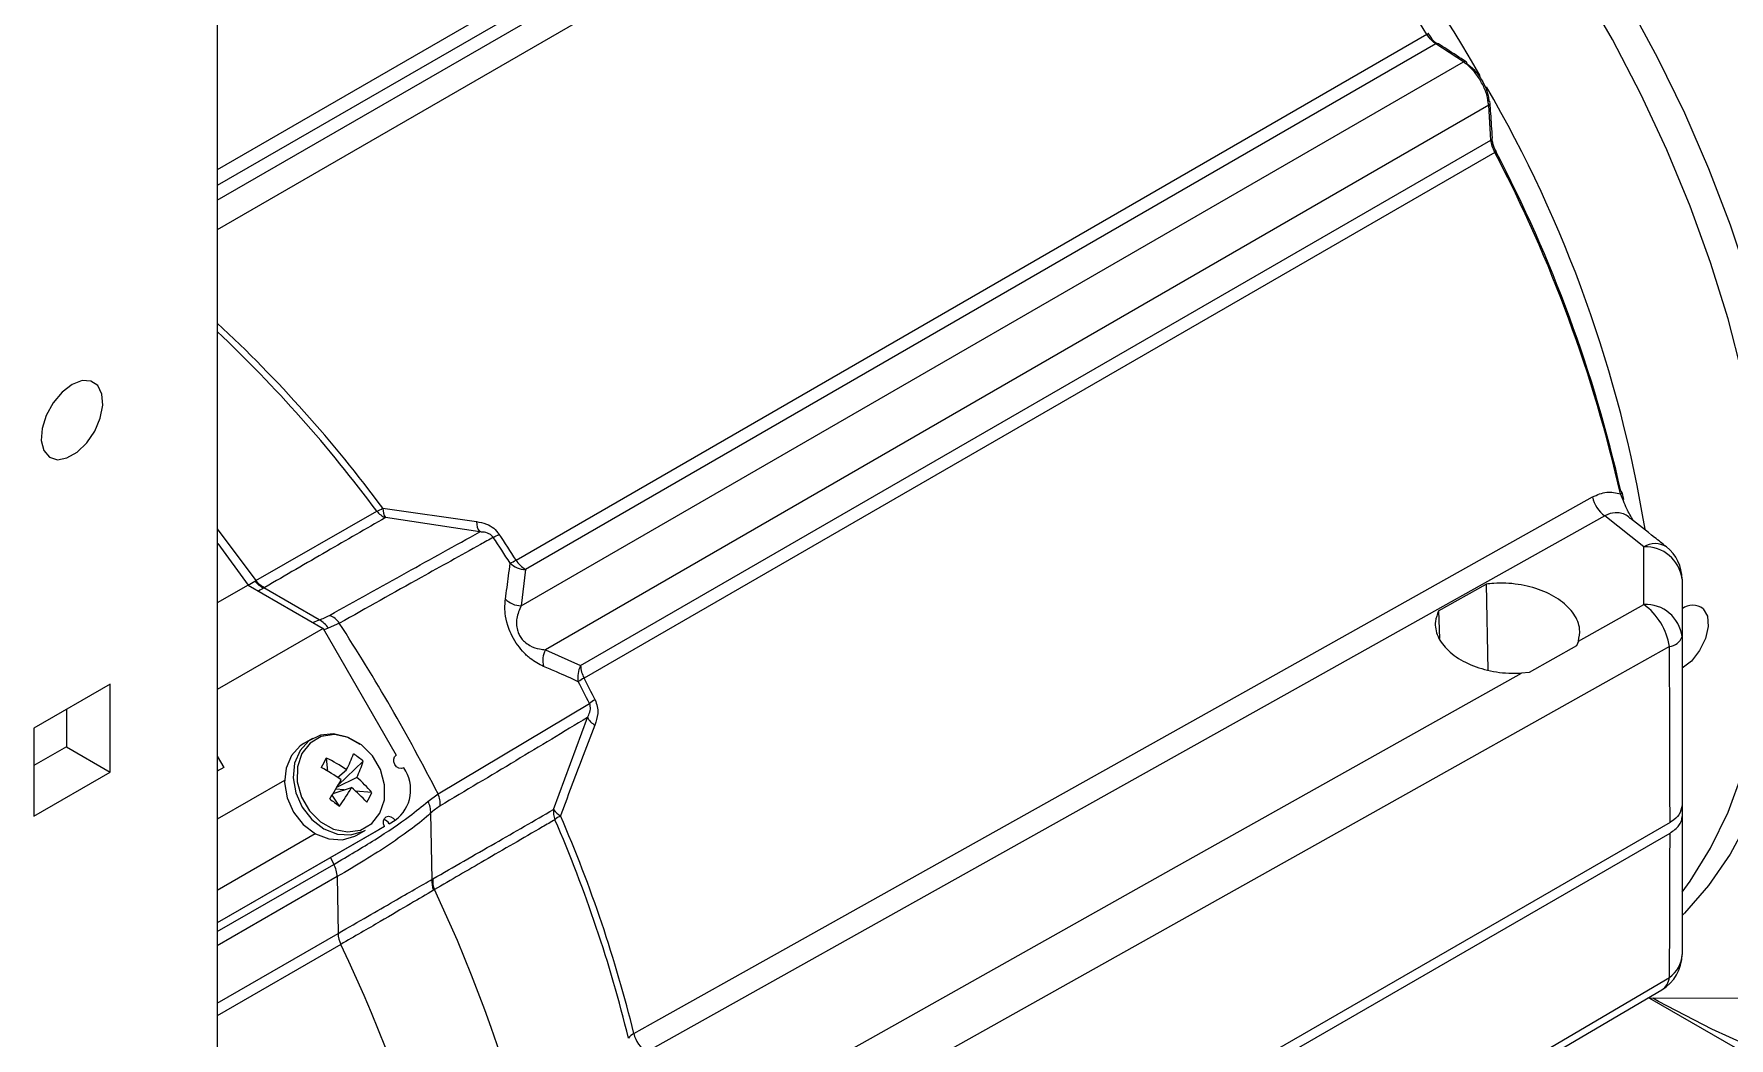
# Model space of a CAD drawing. Extents: x 16.5 to 113.1, y 4.4 to 84.5.
# Drawn here: x 28.15 to 33.31, y 11.56 to 14.61 of the extents above; entities that cross this region are included whole.
import ezdxf

# ---------------------------------------------------------------- set-up
doc = ezdxf.new("R2010")
doc.units = 0
doc.header["$MEASUREMENT"] = 0
doc.layers.add('OBJECT', color=7, linetype='CONTINUOUS')

msp = doc.modelspace()

# ---------------------------------------------------------------- linework, layer by layer
at = {"layer": 'OBJECT'}
for p, q in [((31.4296, 15.7714), (28.7099, 14.2013)), ((28.7099, 15.7608), (28.7099, 8.8932)), ((31.4515, 15.7357), (28.7099, 14.153)), ((28.7099, 14.1086), (31.4558, 15.6938)), ((31.4953, 15.6269), (28.7099, 14.0189)), ((29.6191, 13.0137), (32.3902, 14.6134)), ((32.4176, 14.584), (29.6477, 12.9849)), ((32.5014, 14.5295), (32.4176, 14.584)), ((29.6342, 12.8743), (32.5014, 14.5295)), ((32.5784, 14.3975), (29.7084, 12.7407)), ((32.5854, 14.2916), (32.5784, 14.3975)), ((29.8154, 12.6925), (32.5854, 14.2916)), ((32.597, 14.2542), (29.8259, 12.6544)), ((32.9886, 13.1934), (32.9793, 13.2149)), ((32.9901, 13.1981), (32.9843, 13.2204)), ((28.8275, 12.9512), (29.1953, 13.1623)), ((29.214, 13.1711), (29.4987, 13.1306)), ((28.7099, 13.1091), (28.8275, 12.9512)), ((29.5084, 13.0991), (29.2213, 13.1429)), ((33.0504, 13.0537), (32.9316, 13.1478)), ((28.7113, 13.0638), (28.8037, 12.9374)), ((28.8035, 12.9377), (28.8247, 12.9495)), ((28.8247, 12.9495), (28.8275, 12.9512)), ((29.6477, 12.9849), (29.6342, 12.8743)), ((28.8037, 12.9374), (28.7099, 12.8832)), ((28.8037, 12.9374), (29.0323, 12.8054)), ((29.02, 12.8315), (28.8516, 12.9288)), ((32.4261, 12.8591), (32.5703, 12.9404)), ((32.5703, 12.9404), (32.5761, 12.6784)), ((32.4261, 12.8591), (32.4292, 12.7745)), ((32.8513, 12.7668), (33.0504, 12.8786)), ((29.0323, 12.8054), (28.7099, 12.6193)), ((29.0323, 12.8054), (29.2547, 12.4201)), ((29.0476, 12.8065), (29.0348, 12.8012)), ((29.0814, 12.8213), (29.0476, 12.8065)), ((29.7084, 12.7407), (29.8154, 12.6925)), ((32.8456, 12.7529), (32.7018, 12.6718)), ((32.8513, 12.7668), (32.8456, 12.7529)), ((32.7018, 12.6718), (32.6786, 12.6699)), ((28.3839, 12.6363), (28.152, 12.5024)), ((28.3839, 12.3685), (28.3839, 12.6363)), ((28.251, 12.5596), (28.251, 12.4453)), ((29.3816, 12.3021), (29.8421, 12.5774)), ((29.7334, 12.2547), (29.8364, 12.5347)), ((28.152, 12.5024), (28.152, 12.2346)), ((28.251, 12.4453), (28.152, 12.3881)), ((28.251, 12.4453), (28.3839, 12.3685)), ((28.9996, 12.4703), (28.9734, 12.4552)), ((28.7099, 12.4167), (28.7296, 12.3826)), ((28.7296, 12.3826), (28.7099, 12.3712)), ((29.0416, 12.4112), (29.0455, 12.3716)), ((29.1538, 12.4013), (29.0778, 12.329)), ((28.152, 12.2346), (28.3839, 12.3685)), ((28.7099, 12.3751), (28.7116, 12.3722)), ((28.9145, 12.3432), (28.7099, 12.2251)), ((28.9145, 12.3432), (28.7099, 12.2251)), ((29.1344, 12.352), (29.0732, 12.3212)), ((29.0762, 12.3523), (29.1032, 12.3758)), ((29.0815, 12.2647), (29.0594, 12.2983)), ((29.0626, 12.3034), (29.1181, 12.3212)), ((29.0962, 12.3142), (29.0706, 12.3167)), ((29.1798, 12.3059), (29.1302, 12.3108)), ((29.3511, 12.2793), (29.3816, 12.3021)), ((29.3591, 12.2439), (29.3631, 12.0418)), ((33.1667, 12.2664), (33.1667, 12.2337)), ((29.2192, 12.2033), (28.7099, 11.9093)), ((29.2012, 12.1929), (28.7099, 11.9093)), ((28.7099, 12.0092), (29.008, 12.1813)), ((29.1344, 12.1763), (29.1606, 12.1914)), ((29.2192, 12.2033), (29.2012, 12.1929)), ((29.233, 12.2113), (29.251, 12.2217)), ((29.2334, 12.2115), (29.233, 12.2113)), ((29.2334, 12.2115), (29.2514, 12.2219)), ((29.2514, 12.2219), (29.251, 12.2217)), ((33.1301, 12.2154), (29.8181, 10.3034)), ((29.8181, 10.2707), (33.1301, 12.1827)), ((28.7099, 11.8829), (29.0648, 12.0877)), ((29.0543, 12.1081), (29.0648, 12.0877)), ((29.0749, 12.0504), (28.7099, 11.8397)), ((29.0749, 12.0504), (29.0775, 11.8776)), ((29.3705, 12.0108), (29.3678, 12.0092)), ((28.7099, 11.6654), (29.0775, 11.8776)), ((29.0857, 11.8442), (28.7099, 11.6272)), ((33.0618, 11.6803), (34.0642, 11.6842)), ((33.0677, 11.6803), (34.6577, 10.7624))]:
    msp.add_line(p, q, dxfattribs=at)
at = {"layer": 'OBJECT', "flags": 128}
for points in [[(33.1667, 12.0032), (33.1913, 12.0366), (33.2534, 12.1366), (33.3066, 12.2467), (33.3506, 12.3663), (33.385, 12.4948), (33.4098, 12.6315), (33.4247, 12.7756), (33.4296, 12.9262), (33.4247, 13.0826), (33.4098, 13.2439), (33.385, 13.4091), (33.3506, 13.5774), (33.3066, 13.7478), (33.2534, 13.9193), (33.1913, 14.091), (33.1205, 14.262), (33.0415, 14.4312), (32.9547, 14.5978), (32.8606, 14.7607)], [(33.0026, 14.707), (33.092, 14.5423), (33.1738, 14.3745), (33.2477, 14.2047), (33.3133, 14.0338), (33.3702, 13.8626), (33.4181, 13.6922), (33.4568, 13.5234), (33.4859, 13.3572), (33.5055, 13.1945), (33.5153, 13.0361), (33.5153, 12.883), (33.5055, 12.7359), (33.4859, 12.5958), (33.4568, 12.4632), (33.4181, 12.3391), (33.3702, 12.2239), (33.3133, 12.1185), (33.2477, 12.0233), (33.1738, 11.9388), (33.1667, 11.9317)], [(32.3902, 14.6134), (32.392, 14.6144), (32.3936, 14.6153), (32.3948, 14.6158), (32.3956, 14.6162), (32.3959, 14.6162), (32.3959, 14.616), (32.3954, 14.6154), (32.3945, 14.6147)], [(32.597, 14.2542), (32.5989, 14.2553), (32.6003, 14.2562), (32.6014, 14.2569), (32.6021, 14.2575), (32.6023, 14.2578), (32.6021, 14.2578), (32.6014, 14.2577), (32.6002, 14.2573)], [(28.268, 13.548), (28.2375, 13.5246), (28.2104, 13.492), (28.1895, 13.4537), (28.1771, 13.4139), (28.1746, 13.377), (28.1822, 13.3468), (28.199, 13.3268), (28.2234, 13.3189), (28.2525, 13.3242), (28.2834, 13.342), (28.3126, 13.3704), (28.3369, 13.4063), (28.3538, 13.4459), (28.3613, 13.4848), (28.3588, 13.5188), (28.3464, 13.5443), (28.3255, 13.5584), (28.2984, 13.5597), (28.268, 13.548)], [(29.9775, 11.5728), (30.0537, 11.6154), (30.4057, 11.8125), (31.8137, 12.6007), (32.894, 13.2057)], [(32.9793, 13.2149), (32.9811, 13.216), (32.9824, 13.2173), (32.9834, 13.2185), (32.9838, 13.2197), (32.9838, 13.2202)], [(32.9316, 13.1478), (32.0154, 12.6351), (31.0992, 12.1225), (30.0149, 11.5159)], [(33.0504, 12.8786), (33.0504, 13.0337), (33.0504, 13.0537)], [(33.1667, 12.9559), (33.1667, 12.8008), (33.1667, 12.7808)], [(33.231, 12.8656), (33.2437, 12.843), (33.2461, 12.8112), (33.2379, 12.7745), (33.2203, 12.738), (33.1957, 12.7064), (33.1673, 12.6842), (33.1667, 12.6839)], [(29.0006, 12.8238), (29.02, 12.8315), (29.02, 12.8315), (29.02, 12.8315)], [(33.1284, 12.7504), (32.9513, 12.6511), (32.2425, 12.2538), (29.7673, 10.8666)], [(33.1667, 12.7808), (33.1667, 12.6007), (33.1667, 12.429), (33.1667, 12.2664)], [(30.3804, 11.3803), (30.6974, 11.5582), (31.6124, 12.0716), (32.6786, 12.6699)], [(29.1447, 12.4529), (29.1054, 12.4752), (29.0639, 12.4847), (29.0238, 12.4806), (28.9887, 12.4631), (28.9617, 12.4339), (28.9452, 12.3955), (28.9408, 12.3514), (28.9487, 12.3054), (28.9682, 12.2617), (28.9977, 12.2242), (29.0346, 12.1961), (29.0754, 12.18), (29.1167, 12.1773), (29.1548, 12.1883), (29.1606, 12.1914)], [(29.1483, 12.4517), (29.1085, 12.474), (29.0666, 12.4825), (29.0265, 12.4766), (28.9923, 12.4567), (28.9673, 12.4249), (28.9539, 12.3842), (28.9535, 12.3386), (28.966, 12.2926), (28.9903, 12.2507), (29.024, 12.217), (29.0637, 12.1947), (29.1057, 12.1862), (29.1457, 12.1921), (29.1799, 12.212), (29.205, 12.2438), (29.2184, 12.2845), (29.2188, 12.3301), (29.2063, 12.3761), (29.182, 12.418), (29.1483, 12.4517)], [(28.9734, 12.4552), (28.9625, 12.448), (28.9355, 12.4187), (28.9191, 12.3804), (28.9146, 12.3363), (28.9225, 12.2903), (28.9421, 12.2466), (28.9716, 12.2091), (29.0084, 12.181), (29.0493, 12.1649), (29.0906, 12.1622), (29.1286, 12.1732), (29.1344, 12.1763)], [(29.2772, 12.3812), (29.2703, 12.3791), (29.2627, 12.3804), (29.2556, 12.3847), (29.2501, 12.3915), (29.247, 12.3996), (29.2468, 12.4079), (29.2495, 12.4151), (29.2547, 12.4201)], [(29.2192, 12.2033), (29.2161, 12.2115), (29.2159, 12.2198), (29.2186, 12.227), (29.2238, 12.232), (29.2308, 12.234), (29.2384, 12.2328), (29.2455, 12.2284), (29.251, 12.2217)], [(33.1667, 12.2337), (33.1667, 12.083), (33.1667, 11.9427), (33.1667, 11.8134)], [(29.8751, 9.8295), (29.9328, 9.8634), (30.6416, 10.2804), (33.1284, 11.7437)], [(29.8853, 9.8127), (30.4515, 10.1455), (33.105, 11.7057)], [(33.4187, 11.5127), (33.2574, 11.5858), (33.0954, 11.6707), (33.0783, 11.6804)]]:
    msp.add_lwpolyline(points, dxfattribs=at)
at = {"layer": 'OBJECT'}
for centre, radius, start, end in [((29.2079, 12.6016), 3.8392, 29.4201, 54.083), ((28.8907, 12.4252), 4.1273, 32.0168, 50.8709), ((32.422, 14.5774), 0.00791, 61.6321, 123.4693), ((32.5057, 14.5229), 0.00792, 61.2001, 123.3822), ((32.5052, 14.5239), 0.00739, 359.1773, 53.8265), ((29.158, 12.4698), 3.9481, 9.2908, 30.1652), ((32.5749, 14.4045), 0.00784, 296.3134, 358.9225), ((32.5756, 14.4036), 0.00717, 6.7546, 61.7945), ((32.582, 14.2986), 0.00781, 296.1501, 359.0288), ((28.816, 12.2736), 4.2684, 12.7396, 27.6464), ((28.8383, 12.2867), 4.2468, 12.7396, 27.6464), ((25.8953, 10.7109), 4.1311, 36.5509, 47.054), ((25.8575, 10.6871), 4.1554, 36.5587, 46.6513), ((32.99, 13.2269), 0.0983, 192.4459, 233.5549), ((32.98, 13.2194), 0.00384, 11.7325, 82.3861), ((29.1629, 13.2547), 0.098, 289.3348, 301.4474), ((29.2457, 13.2029), 0.0647, 218.8938, 247.8741), ((29.269, 13.1704), 0.055, 179.2038, 209.8982), ((29.5551, 13.1307), 0.0564, 180.1157, 214.0849), ((29.4779, 13.2432), 0.1758, 294.1165, 300.8218), ((25.6706, 10.5028), 4.6588, 32.4712, 33.6268), ((25.6998, 10.5196), 4.6455, 32.4714, 33.6267), ((33.085, 13.0001), 0.0638, 57.4426, 122.8506), ((33.0557, 12.942), 0.1118, 7.1415, 92.7262), ((33.0417, 12.9559), 0.125, 0, 51.616), ((29.4889, 13.2341), 0.256, 295.9684, 300.5663), ((29.6493, 13.0556), 0.0707, 226.9279, 268.6934), ((29.6935, 13.0591), 0.0872, 211.3844, 238.2801), ((28.8763, 12.9886), 0.0647, 217.1195, 247.5379), ((28.8791, 12.9906), 0.0649, 217.4143, 247.8494), ((29.6365, 12.9453), 0.071, 225.2218, 268.0745), ((29.0271, 12.7851), 0.0652, 33.6693, 67.6196), ((33.0557, 12.7669), 0.1118, 7.1408, 92.7269), ((32.9335, 12.7196), 0.1973, 8.9797, 53.6738), ((33.1992, 12.8228), 0.0534, 53.3989, 127.4158), ((28.993, 12.7738), 0.0636, 30.9006, 64.927), ((24.2144, 9.6605), 5.8032, 27.07699, 33.00133), ((29.7711, 12.7076), 0.0709, 152.1273, 194.2046), ((33.1235, 12.7959), 0.0458, 276.1857, 340.6855), ((29.8774, 12.6587), 0.0706, 151.4252, 192.3595), ((29.9032, 12.6962), 0.0878, 182.437, 208.3971), ((29.9452, 12.4427), 0.2431, 119.3973, 124.2404), ((25.6695, 10.499), 4.6616, 26.4785, 27.3911), ((25.7029, 10.5181), 4.6436, 26.478, 27.3914), ((29.9478, 12.4303), 0.1811, 119.1959, 125.7032), ((29.8867, 12.5611), 0.0568, 207.6513, 240.8915), ((29.4857, 12.1576), 0.5114, 150.2669, 153.9243), ((28.7475, 11.8639), 0.5886, 54.8025, 61.7329), ((28.8529, 12.0116), 0.4419, 55.5001, 64.7202), ((28.6224, 12.6208), 0.5396, 332.9999, 338.5585), ((28.9913, 12.2183), 0.2448, 48.3902, 56.9918), ((28.848, 12.4934), 0.3194, 333.7364, 343.2488), ((29.183, 12.3147), 0.1153, 306.3514, 35.1851), ((28.0726, 12.9093), 1.1606, 327.5741, 330.9065), ((28.9197, 12.0953), 0.3347, 38.9957, 50.0966), ((30.2854, 13.8748), 2.0105, 232.1679, 233.2141), ((28.5514, 12.6482), 0.6543, 324.1151, 330.0064), ((28.846, 11.988), 0.4301, 42.2249, 50.7705), ((28.9792, 12.3936), 0.219, 327.8205, 336.3697), ((29.2956, 12.248), 0.0637, 356.2508, 29.3818), ((29.3231, 12.273), 0.0653, 353.3933, 26.4255), ((29.7978, 12.247), 0.0649, 173.1343, 201.0969), ((29.7804, 12.2845), 0.0556, 212.3593, 242.0401), ((29.8013, 12.1491), 0.0982, 118.5515, 130.6386), ((25.9259, 10.5769), 4.1722, 13.8093, 23.4219), ((29.212, 12.2), 0.0239, 28.251, 78.2886), ((25.8971, 10.5601), 4.185, 13.8093, 23.4219), ((28.9875, 12.0467), 0.0874, 2.3954, 27.9366), ((29.4276, 12.0344), 0.0649, 173.4684, 202.8711), ((29.4306, 12.0357), 0.065, 173.1572, 202.5743), ((25.4193, 10.1376), 4.3728, 1.6299, 25.364), ((29.1625, 11.8808), 0.0851, 182.1754, 205.4882), ((24.9197, 9.856), 4.6161, 2.8941, 25.512), ((33.0417, 11.8134), 0.125, 300.4583, 0), ((33.0786, 11.8164), 0.0882, 304.4309, 358.0683), ((33.0764, 11.7495), 0.0523, 303.1724, 353.6305), ((29.9999, 11.5297), 0.0486, 117.4356, 142.8395), ((30.0733, 11.595), 0.0983, 193.0569, 233.543)]:
    msp.add_arc(centre, radius, start, end, dxfattribs=at)
for start_param, end_param in [(3.942916, 4.13082), (3.742494, 3.930397)]:
    msp.add_ellipse((33.0417, 14.7564), major_axis=(-0.0619, 3.6533), ratio=0.017273, start_param=start_param, end_param=end_param, dxfattribs=at)
for points, knots in [([(32.4176, 14.584), (32.413, 14.5875), (32.4032, 14.595), (32.3947, 14.6071), (32.3902, 14.6134)], [0, 0, 0, 0, 0.473398, 1, 1, 1, 1]), ([(32.3945, 14.6147), (32.3994, 14.6075), (32.4076, 14.5955), (32.4172, 14.5879), (32.421, 14.585)], [0, 0, 0, 0, 0.603443, 1, 1, 1, 1]), ([(32.5095, 14.5298), (32.49, 14.5425), (32.4622, 14.5607), (32.4341, 14.5788), (32.4257, 14.5842)], [0, 0, 0, 0, 0.700005, 1, 1, 1, 1]), ([(32.5784, 14.3975), (32.577, 14.4078), (32.5742, 14.4285), (32.5601, 14.4625), (32.5404, 14.4937), (32.5196, 14.5165), (32.5064, 14.5259), (32.5014, 14.5295)], [0, 0, 0, 0, 0.216844, 0.433701, 0.650256, 0.866699, 1, 1, 1, 1]), ([(32.5126, 14.5238), (32.5196, 14.5184), (32.5337, 14.5076), (32.5531, 14.4826), (32.5683, 14.4546), (32.5768, 14.4292), (32.5784, 14.4152), (32.579, 14.4099)], [0, 0, 0, 0, 0.216835, 0.433686, 0.650167, 0.866491, 1, 1, 1, 1]), ([(32.5898, 14.2985), (32.5882, 14.3232), (32.5859, 14.3586), (32.5834, 14.3938), (32.5826, 14.4044)], [0, 0, 0, 0, 0.700005, 1, 1, 1, 1]), ([(32.597, 14.2542), (32.5941, 14.2605), (32.5881, 14.2735), (32.5863, 14.2854), (32.5854, 14.2916)], [0, 0, 0, 0, 0.486978, 1, 1, 1, 1]), ([(32.588, 14.294), (32.5886, 14.2899), (32.5903, 14.2782), (32.5963, 14.2656), (32.6002, 14.2573)], [0, 0, 0, 0, 0.345763, 1, 1, 1, 1]), ([(32.894, 13.2057), (32.9086, 13.2121), (32.9376, 13.2247), (32.9655, 13.2181), (32.9793, 13.2149)], [0, 0, 0, 0, 0.505217, 1, 1, 1, 1]), ([(33.0088, 13.1397), (33.0072, 13.1415), (32.9968, 13.153), (32.9719, 13.1592), (32.9469, 13.1562), (32.9346, 13.1494), (32.9316, 13.1478)], [0, 0, 0, 0, 0.080807, 0.510234, 0.88007, 1, 1, 1, 1]), ([(33.0181, 13.134), (33.0113, 13.1459), (32.9999, 13.1659), (32.9918, 13.1855), (32.9886, 13.1934)], [0, 0, 0, 0, 0.599701, 1, 1, 1, 1]), ([(29.2213, 13.1429), (29.162, 13.1086), (29.0401, 13.0379), (28.9176, 12.967), (28.8546, 12.9305)], [0, 0, 0, 0, 0.48595, 1, 1, 1, 1]), ([(29.4987, 13.1306), (29.5088, 13.1286), (29.5268, 13.1252), (29.5518, 13.1119), (29.5627, 13.0986), (29.568, 13.0922)], [0, 0, 0, 0, 0.396713, 0.706828, 1, 1, 1, 1]), ([(33.1193, 13.0538), (33.1072, 13.0634), (33.0707, 13.0924), (33.0341, 13.1213), (33.0097, 13.1406)], [0, 0, 0, 0, 0.331594, 1, 1, 1, 1]), ([(29.0519, 12.8454), (29.13, 12.889), (29.2819, 12.974), (29.4343, 13.0581), (29.5084, 13.0991)], [0, 0, 0, 0, 0.513344, 1, 1, 1, 1]), ([(29.5498, 13.0827), (29.5367, 13.0755), (29.4635, 13.0347), (29.3071, 12.948), (29.1642, 12.8678), (29.0814, 12.8213)], [0, 0, 0, 0, 0.083458, 0.469005, 1, 1, 1, 1]), ([(29.5498, 13.0827), (29.5485, 13.0844), (29.546, 13.0878), (29.5398, 13.0925), (29.5289, 13.0975), (29.5179, 13.099), (29.5104, 13.0991), (29.5084, 13.0991)], [0, 0, 0, 0, 0.116851, 0.233193, 0.437976, 0.854435, 1, 1, 1, 1]), ([(29.5865, 12.8949), (29.5899, 12.9184), (29.5951, 12.9548), (29.5995, 12.9912), (29.601, 13.0039)], [0, 0, 0, 0, 0.648491, 1, 1, 1, 1]), ([(28.8516, 12.9288), (28.8516, 12.9288), (28.8468, 12.9254), (28.841, 12.9223), (28.8352, 12.9192)], [0, 0, 0, 0, 0.000058, 1, 1, 1, 1]), ([(28.8546, 12.9305), (28.8536, 12.9299), (28.8527, 12.9293), (28.8516, 12.9288), (28.8516, 12.9288)], [0, 0, 0, 0, 0.999721, 1, 1, 1, 1]), ([(29.7023, 12.6902), (29.6891, 12.6968), (29.6687, 12.707), (29.6398, 12.7341), (29.6193, 12.7602), (29.6036, 12.7882), (29.5914, 12.8199), (29.5835, 12.8582), (29.5854, 12.8811), (29.5865, 12.8949)], [0, 0, 0, 0, 0.224316, 0.34584, 0.447966, 0.550598, 0.643263, 0.78662, 1, 1, 1, 1]), ([(32.8513, 12.7668), (32.8537, 12.7791), (32.859, 12.8065), (32.8409, 12.8502), (32.8001, 12.8916), (32.7401, 12.9235), (32.6685, 12.942), (32.6096, 12.9448), (32.5781, 12.9412), (32.5703, 12.9404)], [0, 0, 0, 0, 0.132307, 0.294526, 0.457212, 0.620426, 0.783854, 0.947086, 1, 1, 1, 1]), ([(29.02, 12.8315), (29.02, 12.8315), (29.0315, 12.8354), (29.0417, 12.8404), (29.0519, 12.8454)], [0, 0, 0, 0, 0.00003, 1, 1, 1, 1]), ([(29.6342, 12.8743), (29.6288, 12.8623), (29.6217, 12.846), (29.6198, 12.8193), (29.6219, 12.8025), (29.6277, 12.7869), (29.6353, 12.7747), (29.6465, 12.7627), (29.6656, 12.7498), (29.6872, 12.7429), (29.7025, 12.7413), (29.7084, 12.7407)], [0, 0, 0, 0, 0.252396, 0.341468, 0.431195, 0.49019, 0.549439, 0.60513, 0.701097, 0.88522, 1, 1, 1, 1]), ([(32.4261, 12.8591), (32.422, 12.8485), (32.4122, 12.8233), (32.4206, 12.7805), (32.4526, 12.7366), (32.5058, 12.7004), (32.5736, 12.6762), (32.6341, 12.6682), (32.6686, 12.6695), (32.6786, 12.6699)], [0, 0, 0, 0, 0.117568, 0.279861, 0.442586, 0.605907, 0.769589, 0.933238, 1, 1, 1, 1]), ([(29.8085, 12.6436), (29.7865, 12.6536), (29.7513, 12.6695), (29.7157, 12.6845), (29.7023, 12.6902)], [0, 0, 0, 0, 0.624897, 1, 1, 1, 1]), ([(29.8594, 12.5885), (29.8621, 12.5817), (29.8674, 12.5683), (29.8684, 12.5408), (29.8627, 12.5229), (29.8591, 12.5114)], [0, 0, 0, 0, 0.263178, 0.525234, 1, 1, 1, 1]), ([(29.8364, 12.5347), (29.7638, 12.4908), (29.6146, 12.4007), (29.4648, 12.3113), (29.388, 12.2655)], [0, 0, 0, 0, 0.486991, 1, 1, 1, 1]), ([(29.8364, 12.5347), (29.839, 12.5399), (29.843, 12.5475), (29.8455, 12.5595), (29.8454, 12.5678), (29.8438, 12.5738), (29.8425, 12.5766), (29.8421, 12.5774)], [0, 0, 0, 0, 0.437725, 0.652227, 0.821698, 0.945103, 1, 1, 1, 1]), ([(29.8591, 12.5114), (29.8453, 12.4763), (29.8099, 12.3855), (29.7754, 12.2924), (29.7543, 12.2354)], [0, 0, 0, 0, 0.387427, 1, 1, 1, 1]), ([(29.0648, 12.0877), (29.1076, 12.1131), (29.1946, 12.1645), (29.2887, 12.2276), (29.333, 12.2643), (29.3511, 12.2793)], [0, 0, 0, 0, 0.365475, 0.741466, 1, 1, 1, 1]), ([(29.3591, 12.2439), (29.3591, 12.2439), (29.3429, 12.2275), (29.3047, 12.1981), (29.2156, 12.1343), (29.1333, 12.0841), (29.0749, 12.0504), (29.0749, 12.0504)], [0, 0, 0, 0, 0.000004, 0.259099, 0.518181, 0.999995, 1, 1, 1, 1]), ([(29.388, 12.2655), (29.3783, 12.2588), (29.3686, 12.2521), (29.3591, 12.2439), (29.3591, 12.2439)], [0, 0, 0, 0, 0.999971, 1, 1, 1, 1]), ([(29.366, 12.0435), (29.4291, 12.0797), (29.5518, 12.1503), (29.674, 12.2206), (29.7334, 12.2547)], [0, 0, 0, 0, 0.513611, 1, 1, 1, 1]), ([(33.1667, 12.2664), (33.1649, 12.257), (33.1614, 12.2394), (33.143, 12.2231), (33.1317, 12.2163), (33.1301, 12.2154)], [0, 0, 0, 0, 0.499397, 0.929176, 1, 1, 1, 1]), ([(33.1301, 12.1827), (33.1403, 12.1901), (33.1594, 12.204), (33.1664, 12.223), (33.1667, 12.2324), (33.1667, 12.2337)], [0, 0, 0, 0, 0.499401, 0.929163, 1, 1, 1, 1]), ([(29.7373, 12.2236), (29.7246, 12.2162), (29.6532, 12.1748), (29.531, 12.1038), (29.4213, 12.0402), (29.3705, 12.0108)], [0, 0, 0, 0, 0.104199, 0.585852, 1, 1, 1, 1]), ([(29.0775, 11.8776), (29.0775, 11.8776), (29.1089, 11.8957), (29.1689, 11.9303), (29.2472, 11.9754), (29.3125, 12.013), (29.3483, 12.0332), (29.3631, 12.0418), (29.3631, 12.0418)], [0, 0, 0, 0, 0.0000045, 0.2546803, 0.5093556, 0.7546737, 0.9999954, 1, 1, 1, 1]), ([(29.3631, 12.0418), (29.3631, 12.0418), (29.364, 12.0423), (29.365, 12.0429), (29.366, 12.0435)], [0, 0, 0, 0, 0.000295, 1, 1, 1, 1]), ([(29.3678, 12.0092), (29.3458, 11.9961), (29.3013, 11.9695), (29.2064, 11.914), (29.1269, 11.868), (29.0857, 11.8442)], [0, 0, 0, 0, 0.319145, 0.647516, 1, 1, 1, 1])]:
    msp.add_open_spline(points, degree=3, knots=knots, dxfattribs=at)

doc.saveas('drawing.dxf')
